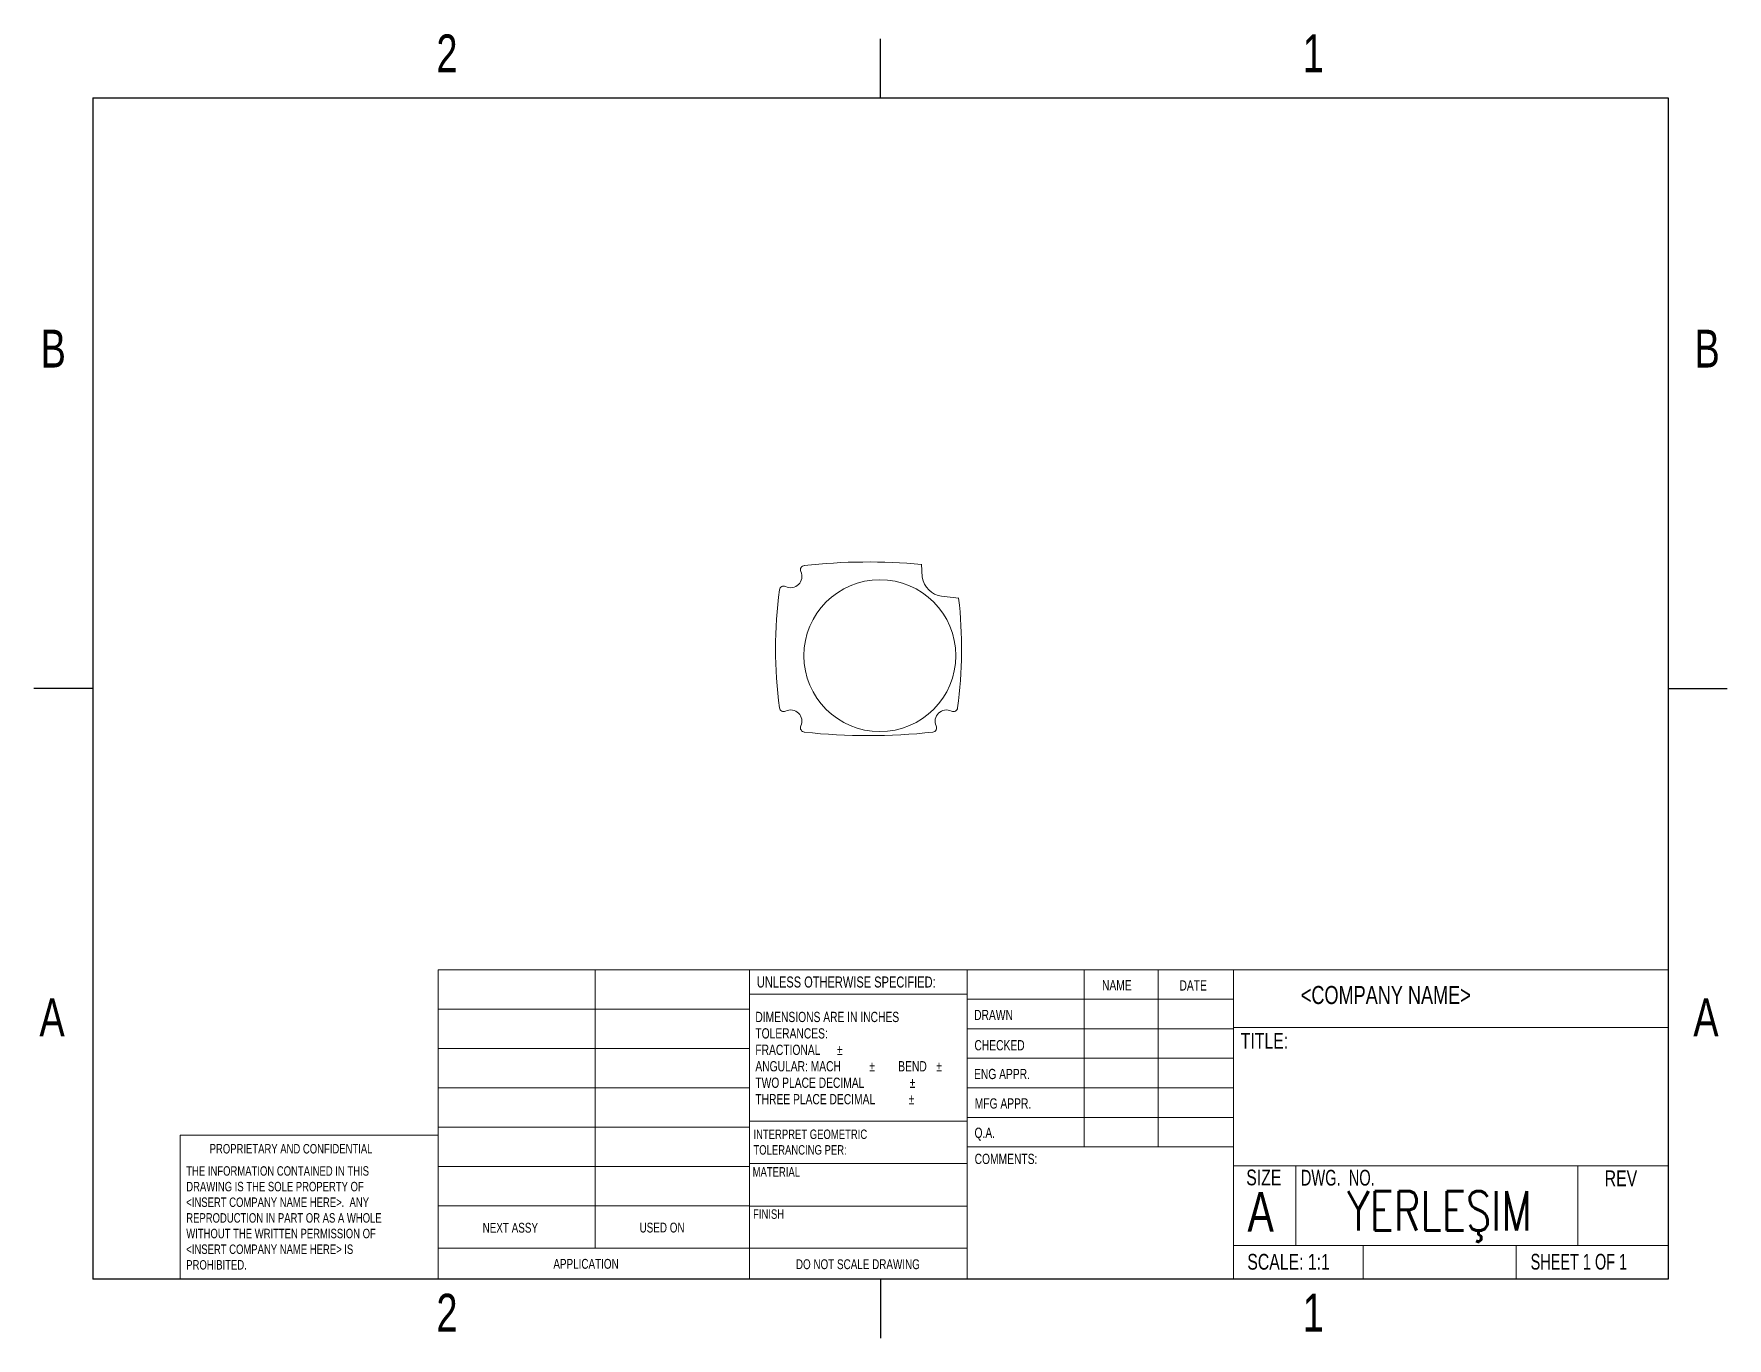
# Model space of a CAD drawing. Header units: millimetres. Extents: x 3 to 276, y 3 to 214.
import ezdxf

# ---------------------------------------------------------------- set-up
doc = ezdxf.new("R2010")
doc.units = ezdxf.units.MM
doc.styles.add('SLDTEXTSTYLE0', font='TXT', dxfattribs={"width": 0.75})
doc.styles.add('SLDTEXTSTYLE1', font='TXT', dxfattribs={"width": 0.694444})
doc.styles.add('SLDTEXTSTYLE2', font='TXT', dxfattribs={"width": 0.75, "bigfont": 'bigfont'})
doc.styles.add('SLDTEXTSTYLE3', font='TXT', dxfattribs={"width": 0.6875})

# ---------------------------------------------------------------- blocks, each defined once
blk = doc.blocks.new('SW_NOTE_0')
at = {"color": 0, "linetype": 'Continuous', "lineweight": 0, "char_height": 1.524, "attachment_point": 1, "style": 'SLDTEXTSTYLE0'}
for s, insert in [('INTERPRET GEOMETRIC', (0, 1.96)), ('TOLERANCING PER:', (0, -0.56))]:
    blk.add_mtext(s, dxfattribs=dict(at, insert=insert))
blk = doc.blocks.new('SW_NOTE_1')
at = {"color": 0, "linetype": 'Continuous', "lineweight": 0, "char_height": 1.651, "attachment_point": 1, "style": 'SLDTEXTSTYLE0'}
for s, insert in [('DIMENSIONS ARE IN INCHES', (0, 2.13)), ('TOLERANCES:', (0, -0.52)), ('FRACTIONAL', (0, -3.17)), ('%%p', (13.15, -3.17)), ('ANGULAR: MACH', (0, -5.82)), ('%%p', (18.37, -5.82)), ('BEND', (23.04, -5.82)), ('%%p', (29.16, -5.82)), ('TWO PLACE DECIMAL', (0, -8.48)), ('%%p', (24.88, -8.48)), ('THREE PLACE DECIMAL', (0, -11.13)), ('%%p', (24.73, -11.13))]:
    blk.add_mtext(s, dxfattribs=dict(at, insert=insert))
blk = doc.blocks.new('SW_NOTE_2')
at = {"color": 0, "linetype": 'Continuous', "lineweight": 0, "char_height": 1.524, "attachment_point": 1, "style": 'SLDTEXTSTYLE0'}
for s, insert in [('THE INFORMATION CONTAINED IN THIS', (0, 1.96)), ('DRAWING IS THE SOLE PROPERTY OF', (0, -0.56)), ('<INSERT COMPANY NAME HERE>.  ANY', (0, -3.08)), ('WITHOUT THE WRITTEN PERMISSION OF', (0, -8.13)), ('REPRODUCTION IN PART OR AS A WHOLE', (0, -5.61)), ('<INSERT COMPANY NAME HERE> IS', (0, -10.66)), ('PROHIBITED.', (0, -13.18))]:
    blk.add_mtext(s, dxfattribs=dict(at, insert=insert))

msp = doc.modelspace()

# ---------------------------------------------------------------- linework, layer by layer
at = {"color": 7, "linetype": 'Continuous'}
for p, q in [((139.7, 203.2), (139.7, 212.72)), ((12.7, 203.2), (12.7, 12.7)), ((12.7, 203.2), (266.7, 203.2)), ((266.7, 203.2), (266.7, 12.7)), ((12.7, 107.95), (3.17, 107.95)), ((266.7, 107.95), (276.23, 107.95)), ((266.7, 12.7), (12.7, 12.7)), ((139.7, 12.7), (139.7, 3.17))]:
    msp.add_line(p, q, dxfattribs=at)
at = {"color": 7, "linetype": 'Continuous', "lineweight": 0}
for p, q in [((146.44, 125.89), (146.29, 127.97)), ((152.31, 122.51), (149.56, 122.85)), ((68.35, 12.7), (68.35, 62.59)), ((68.35, 62.59), (266.7, 62.59)), ((93.7, 62.59), (93.7, 17.69)), ((118.57, 12.7), (118.57, 62.59)), ((153.66, 62.59), (153.66, 12.7)), ((172.56, 62.59), (172.56, 34.02)), ((184.46, 62.59), (184.46, 34.02)), ((196.63, 62.59), (196.63, 12.7)), ((266.7, 62.59), (266.7, 12.7)), ((153.66, 58.67), (118.57, 58.67)), ((153.66, 57.83), (196.63, 57.83)), ((68.35, 56.24), (118.57, 56.24)), ((153.66, 53.07), (196.63, 53.07)), ((196.63, 53.27), (266.7, 53.27)), ((68.35, 49.89), (118.57, 49.89)), ((153.66, 48.31), (196.63, 48.31)), ((68.35, 43.54), (118.57, 43.54)), ((196.63, 43.54), (153.66, 43.54)), ((196.63, 38.78), (153.66, 38.78)), ((68.35, 35.92), (26.77, 35.92)), ((26.77, 12.7), (26.77, 35.92)), ((68.35, 37.19), (118.57, 37.19)), ((118.57, 38.19), (153.66, 38.19)), ((196.63, 34.02), (153.66, 34.02)), ((68.35, 30.84), (118.57, 30.84)), ((118.57, 31.34), (153.66, 31.34)), ((196.63, 30.98), (266.7, 30.98)), ((206.68, 30.98), (206.68, 18.11)), ((252.17, 30.98), (252.17, 18.11)), ((68.35, 24.49), (118.57, 24.49)), ((118.57, 24.48), (153.66, 24.48)), ((68.35, 17.69), (153.66, 17.69)), ((196.63, 18.11), (266.7, 18.11)), ((217.54, 18.11), (217.54, 12.7)), ((242.22, 18.11), (242.22, 12.7)), ((266.7, 12.7), (26.77, 12.7))]:
    msp.add_line(p, q, dxfattribs=at)
msp.add_circle((139.6, 113.24), 12.25, dxfattribs=at)
for centre, radius, start, end in [((137.77, 33.26), 95.09, 84.8589, 96.2506), ((125.21, 126.02), 1.82, 243.7425, 25.0712), ((150, 126.42), 3.6, 188.4995, 262.9546), ((194.09, 114.35), 71.32, 172.3381, 187.6619), ((81.45, 114.35), 71.32, 352.3381, 6.5702), ((125.21, 102.67), 1.82, 334.9288, 116.2575), ((150.33, 102.67), 1.82, 63.7425, 205.0712), ((137.77, 195.43), 95.09, 263.7494, 276.2506)]:
    msp.add_arc(centre, radius, start, end, dxfattribs=at)
at = {"color": 5, "linetype": 'Continuous', "lineweight": 0}
for points in [[(127.42, 127.79), (127.31, 127.77), (127.2, 127.73), (127.01, 127.61), (126.94, 127.53), (126.83, 127.34), (126.8, 127.23), (126.79, 127.01), (126.81, 126.89), (126.86, 126.79)], [(124.4, 124.39), (124.3, 124.44), (124.19, 124.46), (123.97, 124.46), (123.86, 124.43), (123.67, 124.33), (123.58, 124.25), (123.46, 124.07), (123.42, 123.97), (123.4, 123.85)], [(123.4, 104.84), (123.42, 104.73), (123.46, 104.62), (123.58, 104.44), (123.67, 104.36), (123.86, 104.26), (123.97, 104.23), (124.19, 104.23), (124.3, 104.25), (124.4, 104.3)], [(151.13, 104.3), (151.23, 104.25), (151.35, 104.23), (151.57, 104.23), (151.68, 104.26), (151.87, 104.36), (151.96, 104.44), (152.08, 104.62), (152.12, 104.73), (152.14, 104.84)], [(126.86, 101.9), (126.81, 101.8), (126.79, 101.69), (126.8, 101.46), (126.83, 101.35), (126.94, 101.16), (127.02, 101.08), (127.2, 100.96), (127.31, 100.92), (127.42, 100.91)], [(148.12, 100.91), (148.23, 100.92), (148.34, 100.96), (148.53, 101.08), (148.6, 101.16), (148.71, 101.36), (148.74, 101.47), (148.75, 101.69), (148.73, 101.8), (148.68, 101.9)]]:
    msp.add_open_spline(points, degree=3, knots=[0, 0, 0, 0, 0.25, 0.25, 0.5, 0.5, 0.75, 0.75, 1, 1, 1, 1], dxfattribs=at)

# ---------------------------------------------------------------- block references
at = {"color": 7, "linetype": 'Continuous', "lineweight": 0}
for name, p in [('SW_NOTE_1', (119.52, 53.67)), ('SW_NOTE_0', (119.21, 34.86)), ('SW_NOTE_2', (27.75, 28.94))]:
    msp.add_blockref(name, p, dxfattribs=at)

# ---------------------------------------------------------------- texts
for s, insert, char_height, attachment_point, style in [('2', (69.79, 213.43), 6.1, 2, 'SLDTEXTSTYLE0'), ('1', (209.49, 213.43), 6.1, 2, 'SLDTEXTSTYLE0'), ('B', (6.3, 165.81), 6.1, 2, 'SLDTEXTSTYLE0'), ('B', (273, 165.81), 6.1, 2, 'SLDTEXTSTYLE0'), ('UNLESS OTHERWISE SPECIFIED:', (119.76, 61.5), 1.778, 1, 'SLDTEXTSTYLE0'), ('NAME', (175.42, 60.92), 1.651, 1, 'SLDTEXTSTYLE0'), ('DATE', (187.91, 60.88), 1.651, 1, 'SLDTEXTSTYLE0'), ('A', (6.11, 57.95), 6.1, 2, 'SLDTEXTSTYLE0'), ('<COMPANY NAME>', (207.48, 59.97), 2.9104, 1, 'SLDTEXTSTYLE0'), ('A', (272.81, 57.95), 6.1, 2, 'SLDTEXTSTYLE0'), ('DRAWN', (154.8, 56.12), 1.651, 1, 'SLDTEXTSTYLE0'), ('TITLE:', (197.79, 52.39), 2.54, 1, 'SLDTEXTSTYLE0'), ('CHECKED', (154.85, 51.24), 1.651, 1, 'SLDTEXTSTYLE0'), ('ENG APPR.', (154.78, 46.6), 1.651, 1, 'SLDTEXTSTYLE0'), ('MFG APPR.', (154.9, 41.85), 1.651, 1, 'SLDTEXTSTYLE0'), ('Q.A.', (154.86, 37.12), 1.651, 1, 'SLDTEXTSTYLE0'), ('PROPRIETARY AND CONFIDENTIAL', (31.53, 34.48), 1.524, 1, 'SLDTEXTSTYLE0'), ('COMMENTS:', (154.88, 32.91), 1.651, 1, 'SLDTEXTSTYLE0'), ('MATERIAL', (119.08, 30.75), 1.524, 1, 'SLDTEXTSTYLE0'), ('SIZE', (198.68, 30.36), 2.54, 1, 'SLDTEXTSTYLE0'), ('DWG.  NO.', (207.48, 30.32), 2.54, 1, 'SLDTEXTSTYLE1'), ('REV', (256.48, 30.22), 2.54, 1, 'SLDTEXTSTYLE0'), ('A', (198.88, 26.72), 6.35, 1, 'SLDTEXTSTYLE0'), ('YERLEŞIM', (229.82, 26.87), 6.35, 2, 'SLDTEXTSTYLE2'), ('FINISH', (119.15, 23.94), 1.524, 1, 'SLDTEXTSTYLE0'), ('NEXT ASSY', (75.54, 21.77), 1.587, 1, 'SLDTEXTSTYLE0'), ('USED ON', (100.85, 21.8), 1.587, 1, 'SLDTEXTSTYLE0'), ('SCALE: 1:1', (198.85, 16.76), 2.54, 1, 'SLDTEXTSTYLE0'), ('SHEET 1 OF 1', (244.53, 16.77), 2.54, 1, 'SLDTEXTSTYLE3'), ('APPLICATION', (86.95, 15.95), 1.5875, 1, 'SLDTEXTSTYLE0'), ('DO NOT SCALE DRAWING', (136.05, 15.89), 1.5875, 2, 'SLDTEXTSTYLE0'), ('2', (69.79, 10.33), 6.1, 2, 'SLDTEXTSTYLE0'), ('1', (209.49, 10.33), 6.1, 2, 'SLDTEXTSTYLE0')]:
    msp.add_mtext(s, dxfattribs=dict(at, insert=insert, char_height=char_height, attachment_point=attachment_point, style=style))

doc.saveas('drawing.dxf')
